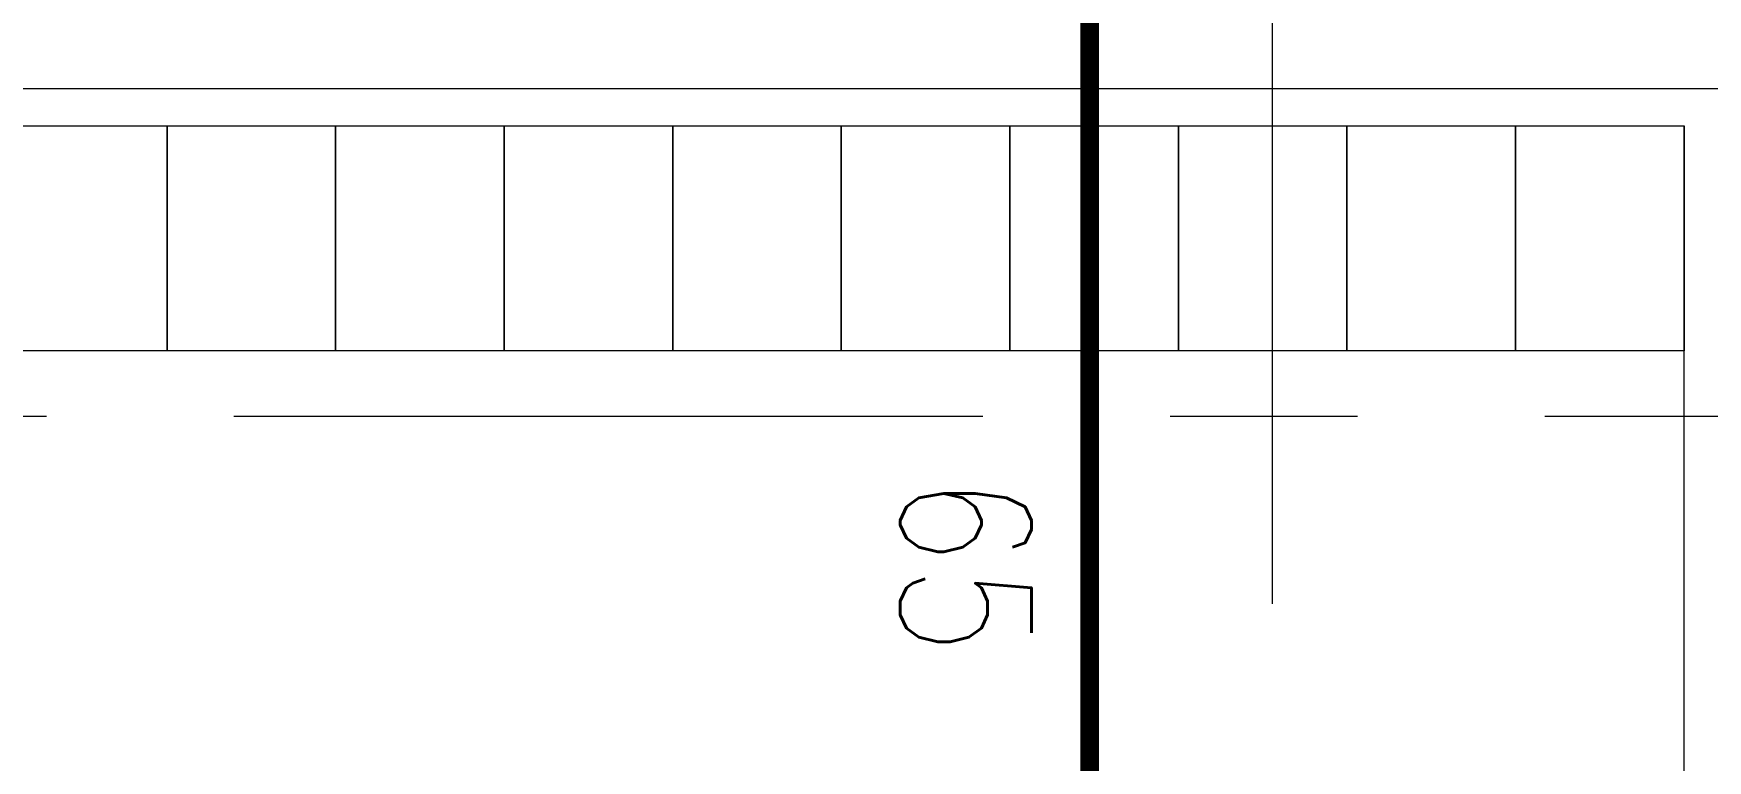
# Model space of a CAD drawing. Header units: millimetres. Extents: x -282761 to 137668, y -273845 to 94451.
# Drawn here: x -3686 to 783, y -68944 to -67003 of the extents above; entities that cross this region are included whole.
import ezdxf

# ---------------------------------------------------------------- set-up
doc = ezdxf.new("R2010")
doc.units = ezdxf.units.MM
doc.linetypes.add('BLK_2 - 1ST__2ND_STOREY_PLAN-archi clean_11 SEPT 2024$0$IDA - Grid Line', pattern=[3500, 2000, -500, 500, -500])
for name, color, linetype, lineweight in [('BLK_2 - 1ST__2ND_STOREY_PLAN-archi clean_11 SEPT 2024$0$1599_DB_A_BLK2_HQ_R21- LINKVIEW_BLK2_1ST STOREY Toilet JOH$0$S-_COLN----_E', 8, 'Continuous', 9), ('BLK_2 - 1ST__2ND_STOREY_PLAN-archi clean_11 SEPT 2024$0$_CATCHMENT_DRAIN', 8, 'Continuous', 0), ('BLK_2 - 1ST__2ND_STOREY_PLAN-archi clean_11 SEPT 2024$0$S-_ANOTGRID_E-1', 8, 'BLK_2 - 1ST__2ND_STOREY_PLAN-archi clean_11 SEPT 2024$0$IDA - Grid Line', 9)]:
    doc.layers.add(name, color=color, linetype=linetype, lineweight=lineweight)
doc.layers.add('M-_FIRESPRK_T-', color=7, linetype='Continuous')
doc.layers.add('M-_SPRKPIEX_E-', color=1, linetype='Continuous')
doc.styles.add('Simplex', font='SIMPLEX.shx', dxfattribs={"width": 0.8, "height": 2.5})

# ---------------------------------------------------------------- blocks, each defined once
blk = doc.blocks.new('BLK_2 - 1ST__2ND_STOREY_PLAN-archi clean_11 SEPT 2024')
at = {"layer": 'BLK_2 - 1ST__2ND_STOREY_PLAN-archi clean_11 SEPT 2024$0$1599_DB_A_BLK2_HQ_R21- LINKVIEW_BLK2_1ST STOREY Toilet JOH$0$S-_COLN----_E'}
for p, q in [((-136561.4, -109877.4), (-126736.4, -109877.4)), ((-136436.4, -109977.4), (-130586.4, -109977.4)), ((-130586.4, -117902.4), (-130586.4, -109977.4))]:
    blk.add_line(p, q, dxfattribs=at)
blk.add_lwpolyline([(-138311.4, -110352.4), (-136561.4, -110352.4), (-136561.4, -109877.4), (-126736.4, -109877.4), (-126736.4, -110352.4), (-125011.4, -110352.4), (-125011.4, -111152.4), (-124411.4, -111152.4), (-124411.4, -117402.4), (-125011.4, -117402.4), (-125011.4, -117902.4), (-138311.4, -117902.4), (-138311.4, -117402.4), (-138911.4, -117402.4), (-138911.4, -111152.4), (-138311.4, -111152.4), (-138311.4, -110352.4)], dxfattribs=at)
for points in [[(-130586.4, -109977.4), (-130586.4, -110577.4), (-136436.4, -110577.4), (-136436.4, -109977.4)], [(-134636.4, -110577.4), (-135086.4, -110577.4), (-135086.4, -109977.4), (-134636.4, -109977.4)], [(-134186.4, -110577.4), (-134636.4, -110577.4), (-134636.4, -109977.4), (-134186.4, -109977.4)], [(-133736.4, -110577.4), (-134186.4, -110577.4), (-134186.4, -109977.4), (-133736.4, -109977.4)], [(-133286.4, -110577.4), (-133736.4, -110577.4), (-133736.4, -109977.4), (-133286.4, -109977.4)], [(-132836.4, -110577.4), (-133286.4, -110577.4), (-133286.4, -109977.4), (-132836.4, -109977.4)], [(-132386.4, -110577.4), (-132836.4, -110577.4), (-132836.4, -109977.4), (-132386.4, -109977.4)], [(-131936.4, -110577.4), (-132386.4, -110577.4), (-132386.4, -109977.4), (-131936.4, -109977.4)], [(-131486.4, -110577.4), (-131936.4, -110577.4), (-131936.4, -109977.4), (-131486.4, -109977.4)], [(-131036.4, -110577.4), (-131486.4, -110577.4), (-131486.4, -109977.4), (-131036.4, -109977.4)], [(-130586.4, -110577.4), (-131036.4, -110577.4), (-131036.4, -109977.4), (-130586.4, -109977.4)]]:
    blk.add_lwpolyline(points, close=True, dxfattribs=at)
at = {"layer": 'BLK_2 - 1ST__2ND_STOREY_PLAN-archi clean_11 SEPT 2024$0$S-_ANOTGRID_E-1'}
for p, q in [((-131686.4, -28753), (-131686.4, -124071.4)), ((-141458.5, -110752.4), (-97513.5, -110752.4))]:
    blk.add_line(p, q, dxfattribs=at)

msp = doc.modelspace()

# ---------------------------------------------------------------- linework, layer by layer
at = {"layer": 'M-_SPRKPIEX_E-'}
msp.add_lwpolyline([(-865.9, -66407.4, 50, 50, 0), (-865.9, -73249.8, 50, 50, 0)], format="xyseb", dxfattribs=at)

# ---------------------------------------------------------------- block references
at = {"layer": 'BLK_2 - 1ST__2ND_STOREY_PLAN-archi clean_11 SEPT 2024$0$_CATCHMENT_DRAIN'}
msp.add_blockref('BLK_2 - 1ST__2ND_STOREY_PLAN-archi clean_11 SEPT 2024', (131307.1, 42727.7), dxfattribs=at)

# ---------------------------------------------------------------- texts
at = {"layer": 'M-_FIRESPRK_T-', "style": 'Simplex', "width": 0.8}
msp.add_text('65', height=350, rotation=270, dxfattribs=at).set_placement((-1371.9, -68182.6))

doc.saveas('drawing.dxf')
